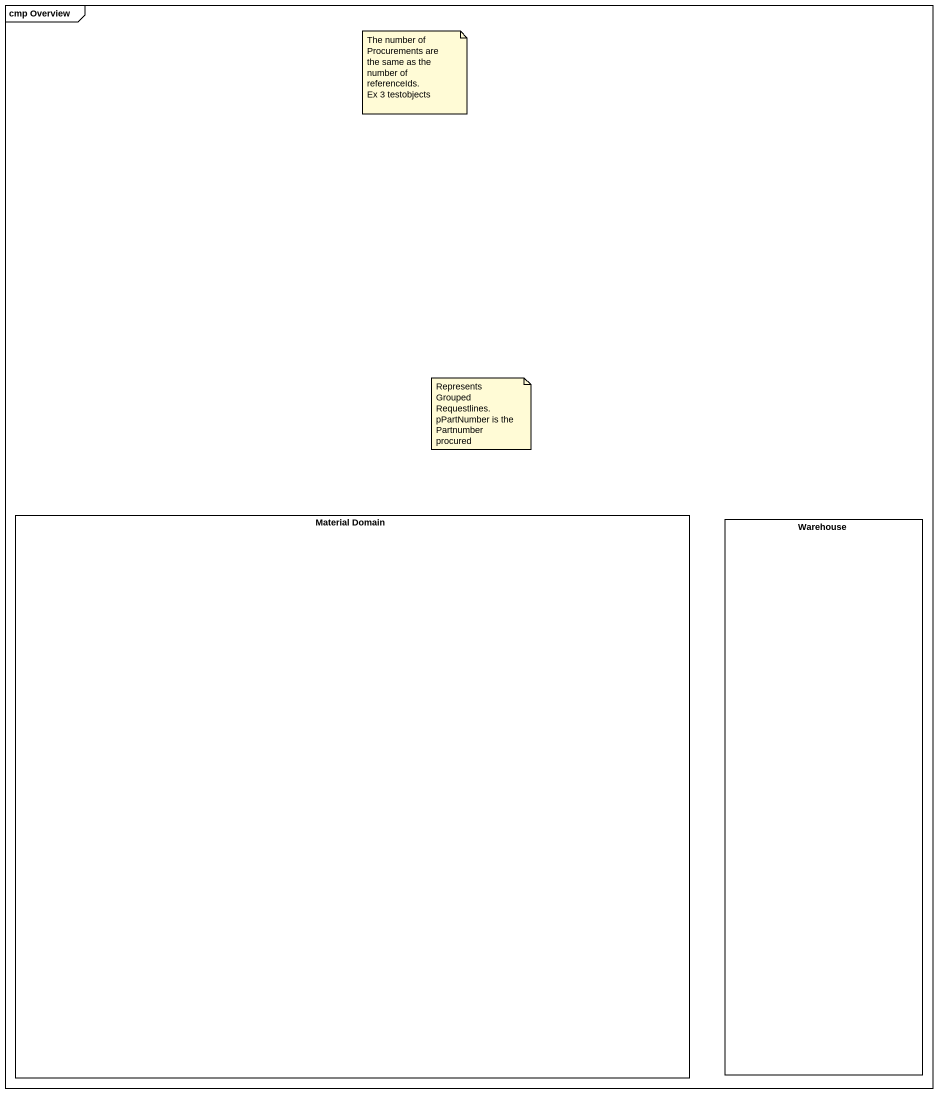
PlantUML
@startuml
mainframe cmp Overview
rectangle "Material Domain" as Material_Domain
rectangle Warehouse
note as N1
  The number of Procurements are
  the same as the number of
  referenceIds.
  Ex 3 testobjects
end note
note as N2
  Represents Grouped Requestlines.
  pPartNumber is the Partnumber
  procured
end note
@enduml
